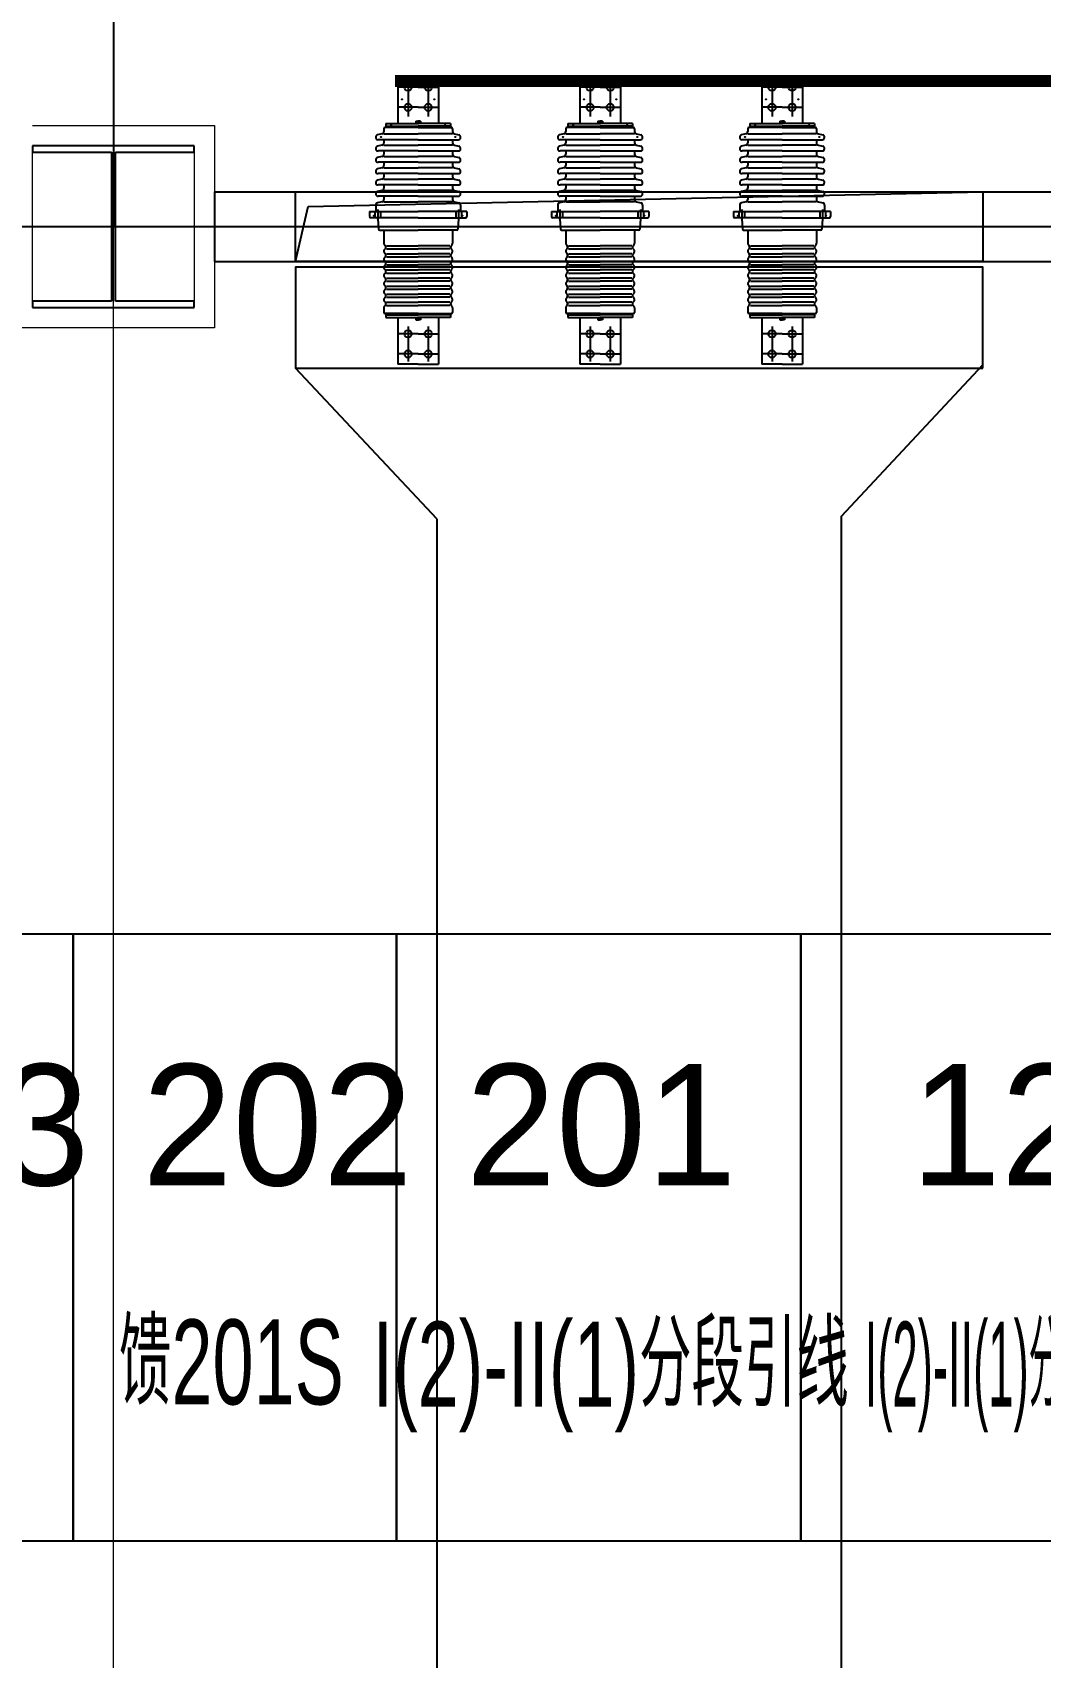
# Model space of a CAD drawing. Extents: x 3213259 to 3716512, y 332899 to 392399.
# Drawn here: x 3267295 to 3269788, y 357823 to 361842 of the extents above; entities that cross this region are included whole.
import ezdxf
from ezdxf.enums import TextEntityAlignment as Align

# ---------------------------------------------------------------- set-up
doc = ezdxf.new("R2010")
doc.units = 0
doc.header["$LTSCALE"] = 1000
doc.header["$MEASUREMENT"] = 0
doc.linetypes.add('CENTER', pattern=[50.8, 31.75, -6.35, 6.35, -6.35])
doc.linetypes.add('DOTE', pattern=[2.42, 2, -0.2, 0.02, -0.2])
for name, color, linetype in [('Cen', 4, 'CENTER'), ('DIM', 7, 'Continuous'), ('JZX_COLUMN', 50, 'Continuous'), ('JZX_WALL', 50, 'Continuous'), ('Lz3_autosign', 7, 'Continuous'), ('PART', 1, 'Continuous'), ('电缆', 6, 'Continuous'), ('立面填充', 8, 'Continuous'), ('设备', 253, 'Continuous')]:
    doc.layers.add(name, color=color, linetype=linetype)
for name, color, linetype, lineweight in [('JYBASE', 255, 'Continuous', 0), ('JZX_DOTE', 14, 'DOTE', 0), ('JZX_ViewLine', 30, 'Continuous', 0)]:
    doc.layers.add(name, color=color, linetype=linetype, lineweight=lineweight)
doc.styles.add('sepd_yb2', font='sepd_gbe.shx', dxfattribs={"width": 0.8, "bigfont": 'sepd_gbc.shx'})
pattern_1 = [(90, (38683506.7, 5563254.86), (-538.815, 538.815), [142.875, -934.755]), (45, (38683506.7, 5563254.86), (-538.815367, 538.815367), [142.875, -619.125]), (135, (38683506.7, 5563254.86), (-538.815367, -538.815367), [142.875, -619.125])]

# ---------------------------------------------------------------- blocks, each defined once
blk = doc.blocks.new('A$C62D55686')
for p, q in [((43894.1, 13580), (42194.1, 13580)), ((42194.1, 13580), (42194.1, 13330)), ((43894.1, 13330), (43894.1, 13580)), ((42194.1, 13330), (43894.1, 13330)), ((42544.1, 12956.3), (42194.1, 13330)), ((43544.1, 12964.2), (43894.1, 13337.9))]:
    blk.add_line(p, q)
blk.add_lwpolyline([(43894.1, 13330), (43894.1, 13580), (42194.1, 13580), (42194.1, 13330)], close=True)
at = {"layer": 'Cen'}
for p, q in [((42497.5, 14025), (42447.5, 14025)), ((42497.5, 14025), (42447.5, 14025)), ((42472.5, 14051.5), (42472.5, 13951.9)), ((42497.5, 14025), (42547.5, 14025)), ((42497.5, 14025), (42547.5, 14025)), ((42522.5, 14051.5), (42522.5, 13951.9)), ((42947.5, 14025), (42897.5, 14025)), ((42947.5, 14025), (42897.5, 14025)), ((42922.5, 14051.5), (42922.5, 13951.9)), ((42947.5, 14025), (42997.5, 14025)), ((42947.5, 14025), (42997.5, 14025)), ((42972.5, 14051.5), (42972.5, 13951.9)), ((43397.5, 14025), (43347.5, 14025)), ((43397.5, 14025), (43347.5, 14025)), ((43372.5, 14051.5), (43372.5, 13951.9)), ((43397.5, 14025), (43447.5, 14025)), ((43397.5, 14025), (43447.5, 14025)), ((43422.5, 14051.5), (43422.5, 13951.9)), ((42497.5, 13975), (42447.5, 13975)), ((42497.5, 13975), (42447.5, 13975)), ((42497.5, 13975), (42547.5, 13975)), ((42497.5, 13975), (42547.5, 13975)), ((42947.5, 13975), (42897.5, 13975)), ((42947.5, 13975), (42897.5, 13975)), ((42947.5, 13975), (42997.5, 13975)), ((42947.5, 13975), (42997.5, 13975)), ((43397.5, 13975), (43347.5, 13975)), ((43397.5, 13975), (43347.5, 13975)), ((43397.5, 13975), (43447.5, 13975)), ((43397.5, 13975), (43447.5, 13975)), ((42397.5, 13722.6), (42397.5, 13694.1)), ((42597.5, 13722.6), (42597.5, 13694.1)), ((42847.5, 13722.6), (42847.5, 13694.1)), ((43047.5, 13722.6), (43047.5, 13694.1)), ((43297.5, 13722.6), (43297.5, 13694.1)), ((43497.5, 13722.6), (43497.5, 13694.1)), ((42472.5, 13433.4), (42472.5, 13346.6)), ((42522.5, 13433.4), (42522.5, 13346.6)), ((42922.5, 13433.4), (42922.5, 13346.6)), ((42972.5, 13433.4), (42972.5, 13346.6)), ((43372.5, 13433.4), (43372.5, 13346.6)), ((43422.5, 13433.4), (43422.5, 13346.6)), ((42497.5, 13415), (42447.5, 13415)), ((42497.5, 13415), (42447.5, 13415)), ((42497.5, 13415), (42547.5, 13415)), ((42497.5, 13415), (42547.5, 13415)), ((42947.5, 13415), (42897.5, 13415)), ((42947.5, 13415), (42897.5, 13415)), ((42947.5, 13415), (42997.5, 13415)), ((42947.5, 13415), (42997.5, 13415)), ((43397.5, 13415), (43347.5, 13415)), ((43397.5, 13415), (43347.5, 13415)), ((43397.5, 13415), (43447.5, 13415)), ((43397.5, 13415), (43447.5, 13415)), ((42497.5, 13365), (42447.5, 13365)), ((42497.5, 13365), (42447.5, 13365)), ((42497.5, 13365), (42547.5, 13365)), ((42497.5, 13365), (42547.5, 13365)), ((42947.5, 13365), (42897.5, 13365)), ((42947.5, 13365), (42897.5, 13365)), ((42947.5, 13365), (42997.5, 13365)), ((42947.5, 13365), (42997.5, 13365)), ((43397.5, 13365), (43347.5, 13365)), ((43397.5, 13365), (43347.5, 13365)), ((43397.5, 13365), (43447.5, 13365)), ((43397.5, 13365), (43447.5, 13365))]:
    blk.add_line(p, q, dxfattribs=at)
at = {"layer": 'DIM'}
for centre in [(42457.6, 13994.9), (42537.4, 13994.9), (42907.6, 13994.9), (42987.4, 13994.9), (43357.6, 13994.9), (43437.4, 13994.9), (42430.7, 13931.2), (42564.3, 13931.2), (42880.7, 13931.2), (43014.3, 13931.2), (43330.7, 13931.2), (43464.3, 13931.2), (42405.6, 13901.6), (42589.4, 13901.6), (42855.6, 13901.6), (43039.4, 13901.6), (43305.6, 13901.6), (43489.4, 13901.6), (42388.5, 13706.9), (42606.5, 13706.9), (42838.5, 13706.9), (43056.5, 13706.9), (43288.5, 13706.9), (43506.5, 13706.9)]:
    blk.add_circle(centre, 0.4, dxfattribs=at)
at = {"layer": 'JYBASE', "lineweight": -3}
for p, q in [((42193.8, 13766), (43893.8, 13766)), ((42193.8, 13594), (42193.8, 13766)), ((42193.8, 13766), (43893.8, 13766)), ((42193.8, 13594), (42193.8, 13766)), ((42225.5, 13729.6), (43893.8, 13766)), ((42225.5, 13729.6), (43893.8, 13766)), ((43893.8, 13766), (43893.8, 13594)), ((43893.8, 13766), (43893.8, 13594)), ((42193.8, 13594), (42225.5, 13729.6)), ((42193.8, 13594), (42225.5, 13729.6)), ((43893.8, 13594), (42193.8, 13594)), ((43893.8, 13594), (42193.8, 13594))]:
    blk.add_line(p, q, dxfattribs=at)
at = {"layer": 'JYBASE'}
blk.add_lwpolyline([(42193.8, 13766), (43893.8, 13766), (43893.8, 13594), (42193.8, 13594)], close=True, dxfattribs=at)
blk.add_lwpolyline([(42193.8, 13766), (43893.8, 13766), (43893.8, 13594), (42193.8, 13594)], close=True, dxfattribs=at)
blk.add_lwpolyline([(42193.8, 13594), (42225.5, 13729.6), (43893.8, 13766)], dxfattribs=at)
blk.add_lwpolyline([(42193.8, 13594), (42225.5, 13729.6), (43893.8, 13766)], dxfattribs=at)
at = {"layer": 'JZX_COLUMN'}
for p, q in [((41943.8, 13880), (41543.8, 13880)), ((41543.8, 13880), (41543.8, 13864)), ((41543.8, 13864), (41738.8, 13864)), ((41738.8, 13864), (41738.8, 13496)), ((41748.8, 13496), (41748.8, 13864)), ((41748.8, 13864), (41943.8, 13864)), ((41943.8, 13864), (41943.8, 13880)), ((41738.8, 13496), (41543.8, 13496)), ((41543.8, 13496), (41543.8, 13480)), ((41543.8, 13480), (41943.8, 13480)), ((41943.8, 13496), (41748.8, 13496)), ((41943.8, 13480), (41943.8, 13496))]:
    blk.add_line(p, q, dxfattribs=at)
at = {"layer": 'JZX_DOTE', "ltscale": 20}
for p, q in [((41743.8, 1280), (41743.8, 24280)), ((1143.8, 13680), (49043.8, 13680)), ((1143.8, 13680), (49043.8, 13680)), ((1143.8, 13680), (49043.8, 13680))]:
    blk.add_line(p, q, dxfattribs=at)
at = {"layer": 'JZX_ViewLine'}
blk.add_lwpolyline([(41543.8, 13930), (41993.8, 13930), (41993.8, 13430), (41493.8, 13430), (41493.8, 13880)], dxfattribs=at)
blk.add_lwpolyline([(41543.8, 13880), (41943.8, 13880), (41943.8, 13480), (41543.8, 13480)], close=True, dxfattribs=at)
at = {"layer": 'JZX_WALL'}
for p, q in [((41993.8, 13766), (47793.8, 13766)), ((41993.8, 13766), (41993.8, 13594)), ((41993.8, 13594), (47793.8, 13594))]:
    blk.add_line(p, q, dxfattribs=at)
at = {"layer": 'Lz3_autosign', "color": 7, "linetype": 'ByBlock', "const_width": 30}
blk.add_lwpolyline([(42440.5, 14040), (45447.5, 14040)], dxfattribs=at)
at = {"layer": 'PART'}
for p, q in [((42497.5, 14050), (42447.5, 14050)), ((42497.5, 14050), (42447.5, 14050)), ((42447.5, 14050), (42447.5, 13935)), ((42497.5, 14050), (42547.5, 14050)), ((42497.5, 14050), (42547.5, 14050)), ((42547.5, 14050), (42547.5, 13935)), ((42947.5, 14050), (42897.5, 14050)), ((42947.5, 14050), (42897.5, 14050)), ((42897.5, 14050), (42897.5, 13935)), ((42947.5, 14050), (42997.5, 14050)), ((42947.5, 14050), (42997.5, 14050)), ((42997.5, 14050), (42997.5, 13935)), ((43397.5, 14050), (43347.5, 14050)), ((43397.5, 14050), (43347.5, 14050)), ((43347.5, 14050), (43347.5, 13935)), ((43397.5, 14050), (43447.5, 14050)), ((43397.5, 14050), (43447.5, 14050)), ((43447.5, 14050), (43447.5, 13935)), ((42407.8, 13909.1), (42397.2, 13906.9)), ((42412.5, 13922), (42412.5, 13915)), ((42412.5, 13909.1), (42497.5, 13909.1)), ((42497.5, 13925), (42415.5, 13925)), ((42417.5, 13935), (42497.5, 13935)), ((42417.5, 13935), (42417.5, 13925)), ((42417.5, 13928.5), (42497.5, 13928.5)), ((42491.5, 13940.5), (42497.5, 13940.5)), ((42491.5, 13940.5), (42491.5, 13935)), ((42503.5, 13940.5), (42497.5, 13940.5)), ((42577.5, 13935), (42497.5, 13935)), ((42577.5, 13928.5), (42497.5, 13928.5)), ((42497.5, 13925), (42579.5, 13925)), ((42582.5, 13909.1), (42497.5, 13909.1)), ((42503.5, 13940.5), (42503.5, 13935)), ((42577.5, 13935), (42577.5, 13925)), ((42582.5, 13922), (42582.5, 13915)), ((42587.2, 13909.1), (42597.8, 13906.9)), ((42857.8, 13909.1), (42847.2, 13906.9)), ((42862.5, 13922), (42862.5, 13915)), ((42862.5, 13909.1), (42947.5, 13909.1)), ((42947.5, 13925), (42865.5, 13925)), ((42867.5, 13935), (42947.5, 13935)), ((42867.5, 13935), (42867.5, 13925)), ((42867.5, 13928.5), (42947.5, 13928.5)), ((42941.5, 13940.5), (42947.5, 13940.5)), ((42941.5, 13940.5), (42941.5, 13935)), ((42953.5, 13940.5), (42947.5, 13940.5)), ((43027.5, 13935), (42947.5, 13935)), ((43027.5, 13928.5), (42947.5, 13928.5)), ((42947.5, 13925), (43029.5, 13925)), ((43032.5, 13909.1), (42947.5, 13909.1)), ((42953.5, 13940.5), (42953.5, 13935)), ((43027.5, 13935), (43027.5, 13925)), ((43032.5, 13922), (43032.5, 13915)), ((43037.2, 13909.1), (43047.8, 13906.9)), ((43307.8, 13909.1), (43297.2, 13906.9)), ((43312.5, 13922), (43312.5, 13915)), ((43312.5, 13909.1), (43397.5, 13909.1)), ((43397.5, 13925), (43315.5, 13925)), ((43317.5, 13935), (43397.5, 13935)), ((43317.5, 13935), (43317.5, 13925)), ((43317.5, 13928.5), (43397.5, 13928.5)), ((43391.5, 13940.5), (43397.5, 13940.5)), ((43391.5, 13940.5), (43391.5, 13935)), ((43403.5, 13940.5), (43397.5, 13940.5)), ((43477.5, 13935), (43397.5, 13935)), ((43477.5, 13928.5), (43397.5, 13928.5)), ((43397.5, 13925), (43479.5, 13925)), ((43482.5, 13909.1), (43397.5, 13909.1)), ((43403.5, 13940.5), (43403.5, 13935)), ((43477.5, 13935), (43477.5, 13925)), ((43482.5, 13922), (43482.5, 13915)), ((43487.2, 13909.1), (43497.8, 13906.9)), ((42407.8, 13881.1), (42397.2, 13878.9)), ((42497.5, 13895), (42398.5, 13895)), ((42497.5, 13867), (42398.5, 13867)), ((42412.5, 13895), (42412.5, 13887)), ((42412.5, 13881.1), (42497.5, 13881.1)), ((42412.5, 13867), (42412.5, 13859)), ((42497.5, 13895), (42596.5, 13895)), ((42582.5, 13881.1), (42497.5, 13881.1)), ((42497.5, 13867), (42596.5, 13867)), ((42582.5, 13895), (42582.5, 13887)), ((42582.5, 13867), (42582.5, 13859)), ((42587.2, 13881.1), (42597.8, 13878.9)), ((42857.8, 13881.1), (42847.2, 13878.9)), ((42947.5, 13895), (42848.5, 13895)), ((42947.5, 13867), (42848.5, 13867)), ((42862.5, 13895), (42862.5, 13887)), ((42862.5, 13881.1), (42947.5, 13881.1)), ((42862.5, 13867), (42862.5, 13859)), ((42947.5, 13895), (43046.5, 13895)), ((43032.5, 13881.1), (42947.5, 13881.1)), ((42947.5, 13867), (43046.5, 13867)), ((43032.5, 13895), (43032.5, 13887)), ((43032.5, 13867), (43032.5, 13859)), ((43037.2, 13881.1), (43047.8, 13878.9)), ((43307.8, 13881.1), (43297.2, 13878.9)), ((43397.5, 13895), (43298.5, 13895)), ((43397.5, 13867), (43298.5, 13867)), ((43312.5, 13895), (43312.5, 13887)), ((43312.5, 13881.1), (43397.5, 13881.1)), ((43312.5, 13867), (43312.5, 13859)), ((43397.5, 13895), (43496.5, 13895)), ((43482.5, 13881.1), (43397.5, 13881.1)), ((43397.5, 13867), (43496.5, 13867)), ((43482.5, 13895), (43482.5, 13887)), ((43482.5, 13867), (43482.5, 13859)), ((43487.2, 13881.1), (43497.8, 13878.9)), ((42407.8, 13853.1), (42397.2, 13850.9)), ((42407.8, 13825.1), (42397.2, 13822.9)), ((42497.5, 13839), (42398.5, 13839)), ((42412.5, 13853.1), (42497.5, 13853.1)), ((42412.5, 13839), (42412.5, 13831)), ((42412.5, 13825.1), (42497.5, 13825.1)), ((42582.5, 13853.1), (42497.5, 13853.1)), ((42497.5, 13839), (42596.5, 13839)), ((42582.5, 13825.1), (42497.5, 13825.1)), ((42582.5, 13839), (42582.5, 13831)), ((42587.2, 13853.1), (42597.8, 13850.9)), ((42587.2, 13825.1), (42597.8, 13822.9)), ((42857.8, 13853.1), (42847.2, 13850.9)), ((42857.8, 13825.1), (42847.2, 13822.9)), ((42947.5, 13839), (42848.5, 13839)), ((42862.5, 13853.1), (42947.5, 13853.1)), ((42862.5, 13839), (42862.5, 13831)), ((42862.5, 13825.1), (42947.5, 13825.1)), ((43032.5, 13853.1), (42947.5, 13853.1)), ((42947.5, 13839), (43046.5, 13839)), ((43032.5, 13825.1), (42947.5, 13825.1)), ((43032.5, 13839), (43032.5, 13831)), ((43037.2, 13853.1), (43047.8, 13850.9)), ((43037.2, 13825.1), (43047.8, 13822.9)), ((43307.8, 13853.1), (43297.2, 13850.9)), ((43307.8, 13825.1), (43297.2, 13822.9)), ((43397.5, 13839), (43298.5, 13839)), ((43312.5, 13853.1), (43397.5, 13853.1)), ((43312.5, 13839), (43312.5, 13831)), ((43312.5, 13825.1), (43397.5, 13825.1)), ((43482.5, 13853.1), (43397.5, 13853.1)), ((43397.5, 13839), (43496.5, 13839)), ((43482.5, 13825.1), (43397.5, 13825.1)), ((43482.5, 13839), (43482.5, 13831)), ((43487.2, 13853.1), (43497.8, 13850.9)), ((43487.2, 13825.1), (43497.8, 13822.9)), ((42407.8, 13797.1), (42397.2, 13794.9)), ((42497.5, 13811), (42398.5, 13811)), ((42412.5, 13811), (42412.5, 13803)), ((42412.5, 13797.1), (42497.5, 13797.1)), ((42497.5, 13811), (42596.5, 13811)), ((42582.5, 13797.1), (42497.5, 13797.1)), ((42582.5, 13811), (42582.5, 13803)), ((42587.2, 13797.1), (42597.8, 13794.9)), ((42857.8, 13797.1), (42847.2, 13794.9)), ((42947.5, 13811), (42848.5, 13811)), ((42862.5, 13811), (42862.5, 13803)), ((42862.5, 13797.1), (42947.5, 13797.1)), ((42947.5, 13811), (43046.5, 13811)), ((43032.5, 13797.1), (42947.5, 13797.1)), ((43032.5, 13811), (43032.5, 13803)), ((43037.2, 13797.1), (43047.8, 13794.9)), ((43307.8, 13797.1), (43297.2, 13794.9)), ((43397.5, 13811), (43298.5, 13811)), ((43312.5, 13811), (43312.5, 13803)), ((43312.5, 13797.1), (43397.5, 13797.1)), ((43397.5, 13811), (43496.5, 13811)), ((43482.5, 13797.1), (43397.5, 13797.1)), ((43482.5, 13811), (43482.5, 13803)), ((43487.2, 13797.1), (43497.8, 13794.9)), ((42407.8, 13769.1), (42397.2, 13766.9)), ((42497.5, 13783), (42398.5, 13783)), ((42497.5, 13755), (42398.5, 13755)), ((42412.5, 13783), (42412.5, 13775)), ((42412.5, 13769.1), (42497.5, 13769.1)), ((42412.5, 13755), (42412.5, 13747)), ((42497.5, 13783), (42596.5, 13783)), ((42582.5, 13769.1), (42497.5, 13769.1)), ((42497.5, 13755), (42596.5, 13755)), ((42582.5, 13783), (42582.5, 13775)), ((42582.5, 13755), (42582.5, 13747)), ((42587.2, 13769.1), (42597.8, 13766.9)), ((42857.8, 13769.1), (42847.2, 13766.9)), ((42947.5, 13783), (42848.5, 13783)), ((42947.5, 13755), (42848.5, 13755)), ((42862.5, 13783), (42862.5, 13775)), ((42862.5, 13769.1), (42947.5, 13769.1)), ((42862.5, 13755), (42862.5, 13747)), ((42947.5, 13783), (43046.5, 13783)), ((43032.5, 13769.1), (42947.5, 13769.1)), ((42947.5, 13755), (43046.5, 13755)), ((43032.5, 13783), (43032.5, 13775)), ((43032.5, 13755), (43032.5, 13747)), ((43037.2, 13769.1), (43047.8, 13766.9)), ((43307.8, 13769.1), (43297.2, 13766.9)), ((43397.5, 13783), (43298.5, 13783)), ((43397.5, 13755), (43298.5, 13755)), ((43312.5, 13783), (43312.5, 13775)), ((43312.5, 13769.1), (43397.5, 13769.1)), ((43312.5, 13755), (43312.5, 13747)), ((43397.5, 13783), (43496.5, 13783)), ((43482.5, 13769.1), (43397.5, 13769.1)), ((43397.5, 13755), (43496.5, 13755)), ((43482.5, 13783), (43482.5, 13775)), ((43482.5, 13755), (43482.5, 13747)), ((43487.2, 13769.1), (43497.8, 13766.9)), ((42377.5, 13717), (42377.5, 13705)), ((42377.5, 13717), (42497.5, 13717)), ((42390.5, 13717), (42390.5, 13702)), ((42392.5, 13733), (42392.5, 13717)), ((42407.8, 13741.1), (42397.2, 13738.9)), ((42404.5, 13717), (42404.5, 13702)), ((42412.5, 13741.1), (42497.5, 13741.1)), ((42582.5, 13741.1), (42497.5, 13741.1)), ((42617.5, 13717), (42497.5, 13717)), ((42587.2, 13741.1), (42597.8, 13738.9)), ((42590.5, 13717), (42590.5, 13702)), ((42602.5, 13733), (42602.5, 13717)), ((42604.5, 13717), (42604.5, 13702)), ((42617.5, 13717), (42617.5, 13705)), ((42827.5, 13717), (42827.5, 13705)), ((42827.5, 13717), (42947.5, 13717)), ((42840.5, 13717), (42840.5, 13702)), ((42842.5, 13733), (42842.5, 13717)), ((42857.8, 13741.1), (42847.2, 13738.9)), ((42854.5, 13717), (42854.5, 13702)), ((42862.5, 13741.1), (42947.5, 13741.1)), ((43032.5, 13741.1), (42947.5, 13741.1)), ((43067.5, 13717), (42947.5, 13717)), ((43037.2, 13741.1), (43047.8, 13738.9)), ((43040.5, 13717), (43040.5, 13702)), ((43052.5, 13733), (43052.5, 13717)), ((43054.5, 13717), (43054.5, 13702)), ((43067.5, 13717), (43067.5, 13705)), ((43277.5, 13717), (43277.5, 13705)), ((43277.5, 13717), (43397.5, 13717)), ((43290.5, 13717), (43290.5, 13702)), ((43292.5, 13733), (43292.5, 13717)), ((43307.8, 13741.1), (43297.2, 13738.9)), ((43304.5, 13717), (43304.5, 13702)), ((43312.5, 13741.1), (43397.5, 13741.1)), ((43482.5, 13741.1), (43397.5, 13741.1)), ((43517.5, 13717), (43397.5, 13717)), ((43487.2, 13741.1), (43497.8, 13738.9)), ((43490.5, 13717), (43490.5, 13702)), ((43502.5, 13733), (43502.5, 13717)), ((43504.5, 13717), (43504.5, 13702)), ((43517.5, 13717), (43517.5, 13705)), ((42497.5, 13702), (42380.5, 13702)), ((42397.7, 13699.2), (42399.3, 13673.8)), ((42402.3, 13671), (42497.5, 13671)), ((42412.5, 13671), (42412.5, 13639)), ((42412.5, 13671), (42412.5, 13639)), ((42497.5, 13702), (42614.5, 13702)), ((42592.7, 13671), (42497.5, 13671)), ((42582.5, 13671), (42582.5, 13639)), ((42582.5, 13671), (42582.5, 13639)), ((42597.3, 13699.2), (42595.7, 13673.8)), ((42947.5, 13702), (42830.5, 13702)), ((42847.7, 13699.2), (42849.3, 13673.8)), ((42852.3, 13671), (42947.5, 13671)), ((42862.5, 13671), (42862.5, 13639)), ((42862.5, 13671), (42862.5, 13639)), ((42947.5, 13702), (43064.5, 13702)), ((43042.7, 13671), (42947.5, 13671)), ((43032.5, 13671), (43032.5, 13639)), ((43032.5, 13671), (43032.5, 13639)), ((43047.3, 13699.2), (43045.7, 13673.8)), ((43397.5, 13702), (43280.5, 13702)), ((43297.7, 13699.2), (43299.3, 13673.8)), ((43302.3, 13671), (43397.5, 13671)), ((43312.5, 13671), (43312.5, 13639)), ((43312.5, 13671), (43312.5, 13639)), ((43397.5, 13702), (43514.5, 13702)), ((43492.7, 13671), (43397.5, 13671)), ((43482.5, 13671), (43482.5, 13639)), ((43482.5, 13671), (43482.5, 13639)), ((43497.3, 13699.2), (43495.7, 13673.8)), ((42416.1, 13632.8), (42413.7, 13635.8)), ((42413.7, 13622.2), (42416.1, 13625.2)), ((42419.4, 13632.8), (42497.5, 13632.8)), ((42419.4, 13625.2), (42497.5, 13625.2)), ((42575.6, 13632.8), (42497.5, 13632.8)), ((42575.6, 13625.2), (42497.5, 13625.2)), ((42578.9, 13632.8), (42581.4, 13635.8)), ((42581.4, 13622.2), (42578.9, 13625.2)), ((42866.1, 13632.8), (42863.7, 13635.8)), ((42863.7, 13622.2), (42866.1, 13625.2)), ((42869.4, 13632.8), (42947.5, 13632.8)), ((42869.4, 13625.2), (42947.5, 13625.2)), ((43025.6, 13632.8), (42947.5, 13632.8)), ((43025.6, 13625.2), (42947.5, 13625.2)), ((43028.9, 13632.8), (43031.4, 13635.8)), ((43031.4, 13622.2), (43028.9, 13625.2)), ((43316.1, 13632.8), (43313.7, 13635.8)), ((43313.7, 13622.2), (43316.1, 13625.2)), ((43319.4, 13632.8), (43397.5, 13632.8)), ((43319.4, 13625.2), (43397.5, 13625.2)), ((43475.6, 13632.8), (43397.5, 13632.8)), ((43475.6, 13625.2), (43397.5, 13625.2)), ((43478.9, 13632.8), (43481.4, 13635.8)), ((43481.4, 13622.2), (43478.9, 13625.2)), ((42416.1, 13612.8), (42413.7, 13615.8)), ((42413.7, 13602.2), (42416.1, 13605.2)), ((42416.1, 13592.8), (42413.7, 13595.8)), ((42413.7, 13582.2), (42416.1, 13585.2)), ((42419.4, 13612.8), (42497.5, 13612.8)), ((42419.4, 13605.2), (42497.5, 13605.2)), ((42419.4, 13592.8), (42497.5, 13592.8)), ((42419.4, 13585.2), (42497.5, 13585.2)), ((42575.6, 13612.8), (42497.5, 13612.8)), ((42575.6, 13605.2), (42497.5, 13605.2)), ((42575.6, 13592.8), (42497.5, 13592.8)), ((42575.6, 13585.2), (42497.5, 13585.2)), ((42578.9, 13612.8), (42581.4, 13615.8)), ((42581.4, 13602.2), (42578.9, 13605.2)), ((42578.9, 13592.8), (42581.4, 13595.8)), ((42581.4, 13582.2), (42578.9, 13585.2)), ((42866.1, 13612.8), (42863.7, 13615.8)), ((42863.7, 13602.2), (42866.1, 13605.2)), ((42866.1, 13592.8), (42863.7, 13595.8)), ((42863.7, 13582.2), (42866.1, 13585.2)), ((42869.4, 13612.8), (42947.5, 13612.8)), ((42869.4, 13605.2), (42947.5, 13605.2)), ((42869.4, 13592.8), (42947.5, 13592.8)), ((42869.4, 13585.2), (42947.5, 13585.2)), ((43025.6, 13612.8), (42947.5, 13612.8)), ((43025.6, 13605.2), (42947.5, 13605.2)), ((43025.6, 13592.8), (42947.5, 13592.8)), ((43025.6, 13585.2), (42947.5, 13585.2)), ((43028.9, 13612.8), (43031.4, 13615.8)), ((43031.4, 13602.2), (43028.9, 13605.2)), ((43028.9, 13592.8), (43031.4, 13595.8)), ((43031.4, 13582.2), (43028.9, 13585.2)), ((43316.1, 13612.8), (43313.7, 13615.8)), ((43313.7, 13602.2), (43316.1, 13605.2)), ((43316.1, 13592.8), (43313.7, 13595.8)), ((43313.7, 13582.2), (43316.1, 13585.2)), ((43319.4, 13612.8), (43397.5, 13612.8)), ((43319.4, 13605.2), (43397.5, 13605.2)), ((43319.4, 13592.8), (43397.5, 13592.8)), ((43319.4, 13585.2), (43397.5, 13585.2)), ((43475.6, 13612.8), (43397.5, 13612.8)), ((43475.6, 13605.2), (43397.5, 13605.2)), ((43475.6, 13592.8), (43397.5, 13592.8)), ((43475.6, 13585.2), (43397.5, 13585.2)), ((43478.9, 13612.8), (43481.4, 13615.8)), ((43481.4, 13602.2), (43478.9, 13605.2)), ((43478.9, 13592.8), (43481.4, 13595.8)), ((43481.4, 13582.2), (43478.9, 13585.2)), ((42416.1, 13572.8), (42413.7, 13575.8)), ((42413.7, 13562.2), (42416.1, 13565.2)), ((42416.1, 13552.8), (42413.7, 13555.8)), ((42413.7, 13542.2), (42416.1, 13545.2)), ((42419.4, 13572.8), (42497.5, 13572.8)), ((42419.4, 13572.8), (42435.5, 13572.8)), ((42419.4, 13565.2), (42497.5, 13565.2)), ((42419.4, 13565.2), (42435.5, 13565.2)), ((42419.4, 13552.8), (42497.5, 13552.8)), ((42419.4, 13545.2), (42497.5, 13545.2)), ((42575.6, 13572.8), (42497.5, 13572.8)), ((42575.6, 13565.2), (42497.5, 13565.2)), ((42575.6, 13552.8), (42497.5, 13552.8)), ((42575.6, 13545.2), (42497.5, 13545.2)), ((42575.6, 13572.8), (42559.5, 13572.8)), ((42575.6, 13565.2), (42559.5, 13565.2)), ((42578.9, 13572.8), (42581.4, 13575.8)), ((42581.4, 13562.2), (42578.9, 13565.2)), ((42578.9, 13552.8), (42581.4, 13555.8)), ((42581.4, 13542.2), (42578.9, 13545.2)), ((42866.1, 13572.8), (42863.7, 13575.8)), ((42863.7, 13562.2), (42866.1, 13565.2)), ((42866.1, 13552.8), (42863.7, 13555.8)), ((42863.7, 13542.2), (42866.1, 13545.2)), ((42869.4, 13572.8), (42947.5, 13572.8)), ((42869.4, 13572.8), (42885.5, 13572.8)), ((42869.4, 13565.2), (42947.5, 13565.2)), ((42869.4, 13565.2), (42885.5, 13565.2)), ((42869.4, 13552.8), (42947.5, 13552.8)), ((42869.4, 13545.2), (42947.5, 13545.2)), ((43025.6, 13572.8), (42947.5, 13572.8)), ((43025.6, 13565.2), (42947.5, 13565.2)), ((43025.6, 13552.8), (42947.5, 13552.8)), ((43025.6, 13545.2), (42947.5, 13545.2)), ((43025.6, 13572.8), (43009.5, 13572.8)), ((43025.6, 13565.2), (43009.5, 13565.2)), ((43028.9, 13572.8), (43031.4, 13575.8)), ((43031.4, 13562.2), (43028.9, 13565.2)), ((43028.9, 13552.8), (43031.4, 13555.8)), ((43031.4, 13542.2), (43028.9, 13545.2)), ((43316.1, 13572.8), (43313.7, 13575.8)), ((43313.7, 13562.2), (43316.1, 13565.2)), ((43316.1, 13552.8), (43313.7, 13555.8)), ((43313.7, 13542.2), (43316.1, 13545.2)), ((43319.4, 13572.8), (43397.5, 13572.8)), ((43319.4, 13572.8), (43335.5, 13572.8)), ((43319.4, 13565.2), (43397.5, 13565.2)), ((43319.4, 13565.2), (43335.5, 13565.2)), ((43319.4, 13552.8), (43397.5, 13552.8)), ((43319.4, 13545.2), (43397.5, 13545.2)), ((43475.6, 13572.8), (43397.5, 13572.8)), ((43475.6, 13565.2), (43397.5, 13565.2)), ((43475.6, 13552.8), (43397.5, 13552.8)), ((43475.6, 13545.2), (43397.5, 13545.2)), ((43475.6, 13572.8), (43459.5, 13572.8)), ((43475.6, 13565.2), (43459.5, 13565.2)), ((43478.9, 13572.8), (43481.4, 13575.8)), ((43481.4, 13562.2), (43478.9, 13565.2)), ((43478.9, 13552.8), (43481.4, 13555.8)), ((43481.4, 13542.2), (43478.9, 13545.2)), ((42416.1, 13532.8), (42413.7, 13535.8)), ((42413.7, 13522.2), (42416.1, 13525.2)), ((42416.1, 13512.8), (42413.7, 13515.8)), ((42413.7, 13502.2), (42416.1, 13505.2)), ((42419.4, 13532.8), (42497.5, 13532.8)), ((42419.4, 13525.2), (42497.5, 13525.2)), ((42419.4, 13512.8), (42497.5, 13512.8)), ((42419.4, 13505.2), (42497.5, 13505.2)), ((42575.6, 13532.8), (42497.5, 13532.8)), ((42575.6, 13525.2), (42497.5, 13525.2)), ((42575.6, 13512.8), (42497.5, 13512.8)), ((42575.6, 13505.2), (42497.5, 13505.2)), ((42578.9, 13532.8), (42581.4, 13535.8)), ((42581.4, 13522.2), (42578.9, 13525.2)), ((42578.9, 13512.8), (42581.4, 13515.8)), ((42581.4, 13502.2), (42578.9, 13505.2)), ((42866.1, 13532.8), (42863.7, 13535.8)), ((42863.7, 13522.2), (42866.1, 13525.2)), ((42866.1, 13512.8), (42863.7, 13515.8)), ((42863.7, 13502.2), (42866.1, 13505.2)), ((42869.4, 13532.8), (42947.5, 13532.8)), ((42869.4, 13525.2), (42947.5, 13525.2)), ((42869.4, 13512.8), (42947.5, 13512.8)), ((42869.4, 13505.2), (42947.5, 13505.2)), ((43025.6, 13532.8), (42947.5, 13532.8)), ((43025.6, 13525.2), (42947.5, 13525.2)), ((43025.6, 13512.8), (42947.5, 13512.8)), ((43025.6, 13505.2), (42947.5, 13505.2)), ((43028.9, 13532.8), (43031.4, 13535.8)), ((43031.4, 13522.2), (43028.9, 13525.2)), ((43028.9, 13512.8), (43031.4, 13515.8)), ((43031.4, 13502.2), (43028.9, 13505.2)), ((43316.1, 13532.8), (43313.7, 13535.8)), ((43313.7, 13522.2), (43316.1, 13525.2)), ((43316.1, 13512.8), (43313.7, 13515.8)), ((43313.7, 13502.2), (43316.1, 13505.2)), ((43319.4, 13532.8), (43397.5, 13532.8)), ((43319.4, 13525.2), (43397.5, 13525.2)), ((43319.4, 13512.8), (43397.5, 13512.8)), ((43319.4, 13505.2), (43397.5, 13505.2)), ((43475.6, 13532.8), (43397.5, 13532.8)), ((43475.6, 13525.2), (43397.5, 13525.2)), ((43475.6, 13512.8), (43397.5, 13512.8)), ((43475.6, 13505.2), (43397.5, 13505.2)), ((43478.9, 13532.8), (43481.4, 13535.8)), ((43481.4, 13522.2), (43478.9, 13525.2)), ((43478.9, 13512.8), (43481.4, 13515.8)), ((43481.4, 13502.2), (43478.9, 13505.2)), ((42412.5, 13479), (42412.5, 13468)), ((42416.1, 13492.8), (42413.7, 13495.8)), ((42413.7, 13482.2), (42416.1, 13485.2)), ((42497.5, 13465), (42415.5, 13465)), ((42417.5, 13465), (42417.5, 13455)), ((42419.4, 13492.8), (42497.5, 13492.8)), ((42419.4, 13485.2), (42497.5, 13485.2)), ((42575.6, 13492.8), (42497.5, 13492.8)), ((42575.6, 13485.2), (42497.5, 13485.2)), ((42497.5, 13465), (42579.5, 13465)), ((42577.5, 13465), (42577.5, 13455)), ((42578.9, 13492.8), (42581.4, 13495.8)), ((42581.4, 13482.2), (42578.9, 13485.2)), ((42582.5, 13479), (42582.5, 13468)), ((42862.5, 13479), (42862.5, 13468)), ((42866.1, 13492.8), (42863.7, 13495.8)), ((42863.7, 13482.2), (42866.1, 13485.2)), ((42947.5, 13465), (42865.5, 13465)), ((42867.5, 13465), (42867.5, 13455)), ((42869.4, 13492.8), (42947.5, 13492.8)), ((42869.4, 13485.2), (42947.5, 13485.2)), ((43025.6, 13492.8), (42947.5, 13492.8)), ((43025.6, 13485.2), (42947.5, 13485.2)), ((42947.5, 13465), (43029.5, 13465)), ((43027.5, 13465), (43027.5, 13455)), ((43028.9, 13492.8), (43031.4, 13495.8)), ((43031.4, 13482.2), (43028.9, 13485.2)), ((43032.5, 13479), (43032.5, 13468)), ((43312.5, 13479), (43312.5, 13468)), ((43316.1, 13492.8), (43313.7, 13495.8)), ((43313.7, 13482.2), (43316.1, 13485.2)), ((43397.5, 13465), (43315.5, 13465)), ((43317.5, 13465), (43317.5, 13455)), ((43319.4, 13492.8), (43397.5, 13492.8)), ((43319.4, 13485.2), (43397.5, 13485.2)), ((43475.6, 13492.8), (43397.5, 13492.8)), ((43475.6, 13485.2), (43397.5, 13485.2)), ((43397.5, 13465), (43479.5, 13465)), ((43477.5, 13465), (43477.5, 13455)), ((43478.9, 13492.8), (43481.4, 13495.8)), ((43481.4, 13482.2), (43478.9, 13485.2)), ((43482.5, 13479), (43482.5, 13468)), ((42417.5, 13461.5), (42497.5, 13461.5)), ((42417.5, 13455), (42497.5, 13455)), ((42447.5, 13455), (42447.5, 13340)), ((42491.5, 13455), (42491.5, 13449.5)), ((42491.5, 13449.5), (42497.5, 13449.5)), ((42577.5, 13461.5), (42497.5, 13461.5)), ((42577.5, 13455), (42497.5, 13455)), ((42503.5, 13449.5), (42497.5, 13449.5)), ((42503.5, 13455), (42503.5, 13449.5)), ((42547.5, 13455), (42547.5, 13340)), ((42867.5, 13461.5), (42947.5, 13461.5)), ((42867.5, 13455), (42947.5, 13455)), ((42897.5, 13455), (42897.5, 13340)), ((42941.5, 13455), (42941.5, 13449.5)), ((42941.5, 13449.5), (42947.5, 13449.5)), ((43027.5, 13461.5), (42947.5, 13461.5)), ((43027.5, 13455), (42947.5, 13455)), ((42953.5, 13449.5), (42947.5, 13449.5)), ((42953.5, 13455), (42953.5, 13449.5)), ((42997.5, 13455), (42997.5, 13340)), ((43317.5, 13461.5), (43397.5, 13461.5)), ((43317.5, 13455), (43397.5, 13455)), ((43347.5, 13455), (43347.5, 13340)), ((43391.5, 13455), (43391.5, 13449.5)), ((43391.5, 13449.5), (43397.5, 13449.5)), ((43477.5, 13461.5), (43397.5, 13461.5)), ((43477.5, 13455), (43397.5, 13455)), ((43403.5, 13449.5), (43397.5, 13449.5)), ((43403.5, 13455), (43403.5, 13449.5)), ((43447.5, 13455), (43447.5, 13340)), ((42497.5, 13340), (42447.5, 13340)), ((42497.5, 13340), (42447.5, 13340)), ((42497.5, 13340), (42547.5, 13340)), ((42497.5, 13340), (42547.5, 13340)), ((42947.5, 13340), (42897.5, 13340)), ((42947.5, 13340), (42897.5, 13340)), ((42947.5, 13340), (42997.5, 13340)), ((42947.5, 13340), (42997.5, 13340)), ((43397.5, 13340), (43347.5, 13340)), ((43397.5, 13340), (43347.5, 13340)), ((43397.5, 13340), (43447.5, 13340)), ((43397.5, 13340), (43447.5, 13340))]:
    blk.add_line(p, q, dxfattribs=at)
for centre in [(42472.5, 14025), (42522.5, 14025), (42922.5, 14025), (42972.5, 14025), (43372.5, 14025), (43422.5, 14025), (42472.5, 13975), (42522.5, 13975), (42922.5, 13975), (42972.5, 13975), (43372.5, 13975), (43422.5, 13975), (42472.5, 13415), (42522.5, 13415), (42922.5, 13415), (42972.5, 13415), (43372.5, 13415), (43422.5, 13415), (42472.5, 13365), (42522.5, 13365), (42922.5, 13365), (42972.5, 13365), (43372.5, 13365), (43422.5, 13365)]:
    blk.add_circle(centre, 9, dxfattribs=at)
for centre, radius, start, end in [((42398.5, 13901), 6, 102.164, 270), ((42406.5, 13915), 6, 282.164, 0), ((42415.5, 13922), 3, 90, 180), ((42497.5, 13937.8), 2.8, 90, 270), ((42497.5, 13937.8), 2.8, 270, 90), ((42579.5, 13922), 3, 0, 90), ((42588.5, 13915), 6, 180, 257.836), ((42596.5, 13901), 6, 270, 77.836), ((42848.5, 13901), 6, 102.164, 270), ((42856.5, 13915), 6, 282.164, 0), ((42865.5, 13922), 3, 90, 180), ((42947.5, 13937.8), 2.8, 90, 270), ((42947.5, 13937.8), 2.8, 270, 90), ((43029.5, 13922), 3, 0, 90), ((43038.5, 13915), 6, 180, 257.836), ((43046.5, 13901), 6, 270, 77.836), ((43298.5, 13901), 6, 102.164, 270), ((43306.5, 13915), 6, 282.164, 0), ((43315.5, 13922), 3, 90, 180), ((43397.5, 13937.8), 2.8, 90, 270), ((43397.5, 13937.8), 2.8, 270, 90), ((43479.5, 13922), 3, 0, 90), ((43488.5, 13915), 6, 180, 257.836), ((43496.5, 13901), 6, 270, 77.836), ((42398.5, 13873), 6, 102.164, 270), ((42406.5, 13887), 6, 282.164, 0), ((42588.5, 13887), 6, 180, 257.836), ((42596.5, 13873), 6, 270, 77.836), ((42848.5, 13873), 6, 102.164, 270), ((42856.5, 13887), 6, 282.164, 0), ((43038.5, 13887), 6, 180, 257.836), ((43046.5, 13873), 6, 270, 77.836), ((43298.5, 13873), 6, 102.164, 270), ((43306.5, 13887), 6, 282.164, 0), ((43488.5, 13887), 6, 180, 257.836), ((43496.5, 13873), 6, 270, 77.836), ((42398.5, 13845), 6, 102.164, 270), ((42406.5, 13859), 6, 282.164, 0), ((42406.5, 13831), 6, 282.164, 0), ((42588.5, 13859), 6, 180, 257.836), ((42588.5, 13831), 6, 180, 257.836), ((42596.5, 13845), 6, 270, 77.836), ((42848.5, 13845), 6, 102.164, 270), ((42856.5, 13859), 6, 282.164, 0), ((42856.5, 13831), 6, 282.164, 0), ((43038.5, 13859), 6, 180, 257.836), ((43038.5, 13831), 6, 180, 257.836), ((43046.5, 13845), 6, 270, 77.836), ((43298.5, 13845), 6, 102.164, 270), ((43306.5, 13859), 6, 282.164, 0), ((43306.5, 13831), 6, 282.164, 0), ((43488.5, 13859), 6, 180, 257.836), ((43488.5, 13831), 6, 180, 257.836), ((43496.5, 13845), 6, 270, 77.836), ((42398.5, 13817), 6, 102.164, 270), ((42398.5, 13789), 6, 102.164, 270), ((42406.5, 13803), 6, 282.164, 0), ((42588.5, 13803), 6, 180, 257.836), ((42596.5, 13817), 6, 270, 77.836), ((42596.5, 13789), 6, 270, 77.836), ((42848.5, 13817), 6, 102.164, 270), ((42848.5, 13789), 6, 102.164, 270), ((42856.5, 13803), 6, 282.164, 0), ((43038.5, 13803), 6, 180, 257.836), ((43046.5, 13817), 6, 270, 77.836), ((43046.5, 13789), 6, 270, 77.836), ((43298.5, 13817), 6, 102.164, 270), ((43298.5, 13789), 6, 102.164, 270), ((43306.5, 13803), 6, 282.164, 0), ((43488.5, 13803), 6, 180, 257.836), ((43496.5, 13817), 6, 270, 77.836), ((43496.5, 13789), 6, 270, 77.836), ((42398.5, 13761), 6, 102.164, 270), ((42406.5, 13775), 6, 282.164, 0), ((42406.5, 13747), 6, 282.164, 0), ((42588.5, 13775), 6, 180, 257.836), ((42588.5, 13747), 6, 180, 257.836), ((42596.5, 13761), 6, 270, 77.836), ((42848.5, 13761), 6, 102.164, 270), ((42856.5, 13775), 6, 282.164, 0), ((42856.5, 13747), 6, 282.164, 0), ((43038.5, 13775), 6, 180, 257.836), ((43038.5, 13747), 6, 180, 257.836), ((43046.5, 13761), 6, 270, 77.836), ((43298.5, 13761), 6, 102.164, 270), ((43306.5, 13775), 6, 282.164, 0), ((43306.5, 13747), 6, 282.164, 0), ((43488.5, 13775), 6, 180, 257.836), ((43488.5, 13747), 6, 180, 257.836), ((43496.5, 13761), 6, 270, 77.836), ((42380.5, 13705), 3, 180, 270), ((42398.5, 13733), 6, 102.164, 180), ((42596.5, 13733), 6, 0, 77.836), ((42614.5, 13705), 3, 270, 0), ((42830.5, 13705), 3, 180, 270), ((42848.5, 13733), 6, 102.164, 180), ((43046.5, 13733), 6, 0, 77.836), ((43064.5, 13705), 3, 270, 0), ((43280.5, 13705), 3, 180, 270), ((43298.5, 13733), 6, 102.164, 180), ((43496.5, 13733), 6, 0, 77.836), ((43514.5, 13705), 3, 270, 0), ((42394.7, 13699), 3, 3.6914, 90), ((42402.3, 13674), 3, 183.6914, 270), ((42592.7, 13674), 3, 270, 356.3086), ((42600.3, 13699), 3, 90, 176.3086), ((42844.7, 13699), 3, 3.6914, 90), ((42852.3, 13674), 3, 183.6914, 270), ((43042.7, 13674), 3, 270, 356.3086), ((43050.3, 13699), 3, 90, 176.3086), ((43294.7, 13699), 3, 3.6914, 90), ((43302.3, 13674), 3, 183.6914, 270), ((43492.7, 13674), 3, 270, 356.3086), ((43500.3, 13699), 3, 90, 176.3086), ((42417.5, 13639), 5, 180, 219.6396), ((42411.5, 13629), 6, 320.3604, 39.6396), ((42583.5, 13629), 6, 140.3604, 219.6396), ((42577.5, 13639), 5, 320.3604, 0), ((42867.5, 13639), 5, 180, 219.6396), ((42861.5, 13629), 6, 320.3604, 39.6396), ((43033.5, 13629), 6, 140.3604, 219.6396), ((43027.5, 13639), 5, 320.3604, 0), ((43317.5, 13639), 5, 180, 219.6396), ((43311.5, 13629), 6, 320.3604, 39.6396), ((43483.5, 13629), 6, 140.3604, 219.6396), ((43477.5, 13639), 5, 320.3604, 0), ((42417.5, 13619), 5, 140.3604, 219.6396), ((42417.5, 13599), 5, 140.3604, 219.6396), ((42411.5, 13609), 6, 320.3604, 39.6396), ((42411.5, 13589), 6, 320.3604, 39.6396), ((42583.5, 13609), 6, 140.3604, 219.6396), ((42583.5, 13589), 6, 140.3604, 219.6396), ((42577.5, 13619), 5, 320.3604, 39.6396), ((42577.5, 13599), 5, 320.3604, 39.6396), ((42867.5, 13619), 5, 140.3604, 219.6396), ((42867.5, 13599), 5, 140.3604, 219.6396), ((42861.5, 13609), 6, 320.3604, 39.6396), ((42861.5, 13589), 6, 320.3604, 39.6396), ((43033.5, 13609), 6, 140.3604, 219.6396), ((43033.5, 13589), 6, 140.3604, 219.6396), ((43027.5, 13619), 5, 320.3604, 39.6396), ((43027.5, 13599), 5, 320.3604, 39.6396), ((43317.5, 13619), 5, 140.3604, 219.6396), ((43317.5, 13599), 5, 140.3604, 219.6396), ((43311.5, 13609), 6, 320.3604, 39.6396), ((43311.5, 13589), 6, 320.3604, 39.6396), ((43483.5, 13609), 6, 140.3604, 219.6396), ((43483.5, 13589), 6, 140.3604, 219.6396), ((43477.5, 13619), 5, 320.3604, 39.6396), ((43477.5, 13599), 5, 320.3604, 39.6396), ((42417.5, 13579), 5, 140.3604, 219.6396), ((42417.5, 13559), 5, 140.3604, 219.6396), ((42417.5, 13539), 5, 140.3604, 219.6396), ((42411.5, 13569), 6, 320.3604, 39.6396), ((42411.5, 13549), 6, 320.3604, 39.6396), ((42583.5, 13569), 6, 140.3604, 219.6396), ((42583.5, 13549), 6, 140.3604, 219.6396), ((42577.5, 13579), 5, 320.3604, 39.6396), ((42577.5, 13559), 5, 320.3604, 39.6396), ((42577.5, 13539), 5, 320.3604, 39.6396), ((42867.5, 13579), 5, 140.3604, 219.6396), ((42867.5, 13559), 5, 140.3604, 219.6396), ((42867.5, 13539), 5, 140.3604, 219.6396), ((42861.5, 13569), 6, 320.3604, 39.6396), ((42861.5, 13549), 6, 320.3604, 39.6396), ((43033.5, 13569), 6, 140.3604, 219.6396), ((43033.5, 13549), 6, 140.3604, 219.6396), ((43027.5, 13579), 5, 320.3604, 39.6396), ((43027.5, 13559), 5, 320.3604, 39.6396), ((43027.5, 13539), 5, 320.3604, 39.6396), ((43317.5, 13579), 5, 140.3604, 219.6396), ((43317.5, 13559), 5, 140.3604, 219.6396), ((43317.5, 13539), 5, 140.3604, 219.6396), ((43311.5, 13569), 6, 320.3604, 39.6396), ((43311.5, 13549), 6, 320.3604, 39.6396), ((43483.5, 13569), 6, 140.3604, 219.6396), ((43483.5, 13549), 6, 140.3604, 219.6396), ((43477.5, 13579), 5, 320.3604, 39.6396), ((43477.5, 13559), 5, 320.3604, 39.6396), ((43477.5, 13539), 5, 320.3604, 39.6396), ((42417.5, 13519), 5, 140.3604, 219.6396), ((42417.5, 13499), 5, 140.3604, 219.6396), ((42411.5, 13529), 6, 320.3604, 39.6396), ((42411.5, 13509), 6, 320.3604, 39.6396), ((42583.5, 13529), 6, 140.3604, 219.6396), ((42583.5, 13509), 6, 140.3604, 219.6396), ((42577.5, 13519), 5, 320.3604, 39.6396), ((42577.5, 13499), 5, 320.3604, 39.6396), ((42867.5, 13519), 5, 140.3604, 219.6396), ((42867.5, 13499), 5, 140.3604, 219.6396), ((42861.5, 13529), 6, 320.3604, 39.6396), ((42861.5, 13509), 6, 320.3604, 39.6396), ((43033.5, 13529), 6, 140.3604, 219.6396), ((43033.5, 13509), 6, 140.3604, 219.6396), ((43027.5, 13519), 5, 320.3604, 39.6396), ((43027.5, 13499), 5, 320.3604, 39.6396), ((43317.5, 13519), 5, 140.3604, 219.6396), ((43317.5, 13499), 5, 140.3604, 219.6396), ((43311.5, 13529), 6, 320.3604, 39.6396), ((43311.5, 13509), 6, 320.3604, 39.6396), ((43483.5, 13529), 6, 140.3604, 219.6396), ((43483.5, 13509), 6, 140.3604, 219.6396), ((43477.5, 13519), 5, 320.3604, 39.6396), ((43477.5, 13499), 5, 320.3604, 39.6396), ((42417.5, 13479), 5, 140.3604, 180), ((42415.5, 13468), 3, 180, 270), ((42411.5, 13489), 6, 320.3604, 39.6396), ((42583.5, 13489), 6, 140.3604, 219.6396), ((42579.5, 13468), 3, 270, 0), ((42577.5, 13479), 5, 0, 39.6396), ((42867.5, 13479), 5, 140.3604, 180), ((42865.5, 13468), 3, 180, 270), ((42861.5, 13489), 6, 320.3604, 39.6396), ((43033.5, 13489), 6, 140.3604, 219.6396), ((43029.5, 13468), 3, 270, 0), ((43027.5, 13479), 5, 0, 39.6396), ((43317.5, 13479), 5, 140.3604, 180), ((43315.5, 13468), 3, 180, 270), ((43311.5, 13489), 6, 320.3604, 39.6396), ((43483.5, 13489), 6, 140.3604, 219.6396), ((43479.5, 13468), 3, 270, 0), ((43477.5, 13479), 5, 0, 39.6396), ((42497.5, 13452.2), 2.8, 90, 270), ((42497.5, 13452.2), 2.8, 270, 90), ((42947.5, 13452.2), 2.8, 90, 270), ((42947.5, 13452.2), 2.8, 270, 90), ((43397.5, 13452.2), 2.8, 90, 270), ((43397.5, 13452.2), 2.8, 270, 90)]:
    blk.add_arc(centre, radius, start, end, dxfattribs=at)
at = {"layer": '电缆'}
for p, q in [((42544.1, 7130), (42544.1, 12956.3)), ((43544.1, 6130), (43544.1, 12964.2))]:
    blk.add_line(p, q, dxfattribs=at)
at = {"layer": '设备', "color": 3, "linetype": 'Continuous'}
for points in [[(40844.1, 10430), (41644.1, 10430), (41644.1, 11930), (40844.1, 11930)], [(41644.1, 10430), (42444.1, 10430), (42444.1, 11930), (41644.1, 11930)], [(42444.1, 10430), (43444.1, 10430), (43444.1, 11930), (42444.1, 11930)]]:
    blk.add_lwpolyline(points, close=True, dxfattribs=at)
at = {"layer": '设备', "color": 1, "linetype": 'Continuous'}
blk.add_lwpolyline([(43444.1, 10430), (44444.1, 10430), (44444.1, 11930), (43444.1, 11930)], close=True, dxfattribs=at)
at = {"color": 3, "style": 'sepd_yb2', "width": 0.65}
blk.add_text('馈201S', height=210, dxfattribs=at).set_placement((41757.7, 10767.5))
blk.add_text('I(2)-II(1)分段引线', height=210, dxfattribs=at).set_placement((42973.6, 10847), align=Align.MIDDLE)
at = {"color": 1, "style": 'sepd_yb2', "width": 0.4}
blk.add_text('I(2)-II(1)分段开关', height=210, dxfattribs=at).set_placement((43964.1, 10847), align=Align.MIDDLE)
at = {"layer": '设备', "color": 3, "style": 'sepd_yb2'}
for s, p in [('203', (41349.9, 11309.1)), ('202', (42149.9, 11309.1)), ('201', (42949.9, 11309.1))]:
    blk.add_text(s, height=300, dxfattribs=at).set_placement(p, align=Align.CENTER)
at = {"layer": '设备', "color": 1, "style": 'sepd_yb2'}
blk.add_text('126', height=300, dxfattribs=at).set_placement((44049.9, 11309.1), align=Align.CENTER)
blk = doc.blocks.new('bdz1')
at = {"layer": '立面填充', "color": 2}
for p, q in [((-35414.0118, -5191.8131), (-35414.0118, -5201.8931)), ((-35444.6168, -5201.8931), (-35407.2318, -5201.8931))]:
    blk.add_line(p, q, dxfattribs=at)

msp = doc.modelspace()

# ---------------------------------------------------------------- hatches: boundary and pattern name
h = msp.add_hatch()
h.set_pattern_fill('GRASS', color=256, scale=30, style=0)
h.set_pattern_definition(pattern_1)
h.paths.add_polyline_path([(3227414.856, 356861.717), (3225914.856, 356861.717), (3225914.856, 359861.717), (3227414.856, 359861.717)])
h.paths.add_polyline_path([(3282466.609, 379933.53), (3282466.609, 379433.53), (3279336.214, 379433.53), (3279336.214, 379933.53), (3228683.227, 379933.53), (3227414.856, 369441.717), (3227414.856, 342708.338), (3278719.894, 341014.653), (3283262.384, 379933.53)])
edge = h.paths.add_edge_path()
edge.add_line((3221575.256, 347403.567), (3227409.321, 347210.972))
edge.add_line((3227409.321, 347210.972), (3227396.062, 343209.231))
edge.add_line((3227396.062, 343209.231), (3221109.927, 343416.749))
edge.add_line((3221109.927, 343416.749), (3220993.595, 342420.045))
edge.add_line((3220993.595, 342420.045), (3279163.189, 340499.747))
edge.add_line((3279163.189, 340499.747), (3283824.137, 380433.53))
edge.add_line((3283824.137, 380433.53), (3282466.609, 380433.53))
edge.add_line((3282466.609, 380433.53), (3282466.609, 379433.53))
edge.add_line((3282466.609, 379433.53), (3279336.214, 379433.53))
edge.add_line((3279336.214, 379433.53), (3279336.214, 380135.488))
edge.add_line((3279336.214, 380135.488), (3279833.813, 380433.53))
edge.add_line((3279833.813, 380433.53), (3226182.622, 380433.53))
edge.add_arc((3254466.895, 370433.529), 30000.002, 160.5287798, 173.3427359)
edge.add_line((3224669.171, 373911.427), (3221575.256, 347403.567))
h = msp.add_hatch()
h.set_pattern_fill('GRASS', color=256, scale=30, style=0)
h.set_pattern_definition(pattern_1)
h.paths.add_polyline_path([(3283262.384, 379933.53), (3282758.99, 379933.53), (3279449.919, 351582.273, -0.39005211), (3268161.153, 341863.492), (3227414.856, 343208.61), (3227414.856, 342708.338), (3278719.894, 341014.653)])
h = msp.add_hatch()
h.set_pattern_fill('GRASS', color=256, scale=30, style=0)
h.set_pattern_definition(pattern_1)
h.paths.add_polyline_path([(3275476.89, 352045.993), (3275618.785, 353261.717), (3274274.856, 353261.717), (3274274.856, 348866.43, 0.12324367)])
h.paths.add_polyline_path([(3277805.122, 362677.489), (3277805.122, 368574.986), (3276205.857, 368574.986), (3276205.857, 362677.489)], flags=25)
h.paths.add_polyline_path([(3237665.533, 346872.393), (3238174.856, 347381.717), (3238174.856, 348881.717), (3231614.856, 348881.717), (3231614.856, 347681.717), (3229814.856, 347681.717), (3229814.856, 348881.717), (3227414.856, 348881.717), (3227414.856, 347210.789)])
h.paths.add_polyline_path([(3243957.811, 346664.672), (3244174.856, 346881.717), (3244174.856, 348881.717), (3241374.856, 348881.717), (3241374.856, 346749.941)])
edge = h.paths.add_edge_path()
edge.add_line((3247374.856, 348881.717), (3247374.856, 346551.869))
edge.add_line((3247374.856, 346551.869), (3268293.129, 345861.314))
edge.add_arc((3268524.088, 352857.503), 7000, 268.1092354, 325.2390854)
edge.add_line((3274274.856, 348866.43), (3274274.856, 348881.717))
edge.add_line((3274274.856, 348881.717), (3272524.856, 348881.717))
edge.add_line((3272524.856, 348881.717), (3272524.856, 347681.717))
edge.add_line((3272524.856, 347681.717), (3270724.856, 347681.717))
edge.add_line((3270724.856, 347681.717), (3270724.856, 348881.717))
edge.add_line((3270724.856, 348881.717), (3247374.856, 348881.717))
h.paths.add_polyline_path([(3275514.856, 371441.717), (3274274.856, 371441.717), (3274274.856, 356461.717), (3274744.856, 356461.717), (3275244.856, 356961.717), (3275244.856, 358461.717), (3275514.856, 358461.717)])
edge = h.paths.add_edge_path()
edge.add_line((3276662.739, 371441.717), (3275514.856, 371441.717))
edge.add_line((3275514.856, 371441.717), (3275514.856, 358461.717))
edge.add_line((3275514.856, 358461.717), (3276225.713, 358461.717))
edge.add_line((3276225.713, 358461.717), (3277294.875, 367622.02))
edge.add_arc((3270342.073, 368433.53), 7000, 353.3427359, 385.4511275)

# ---------------------------------------------------------------- block references
at = {"xscale": 1000, "yscale": 1000, "zscale": 1000}
msp.add_blockref('bdz1', (38681506.695, 5563254.86), dxfattribs=at)
msp.add_blockref('A$C62D55686', (3225751.106, 347681.689))

doc.saveas('drawing.dxf')
